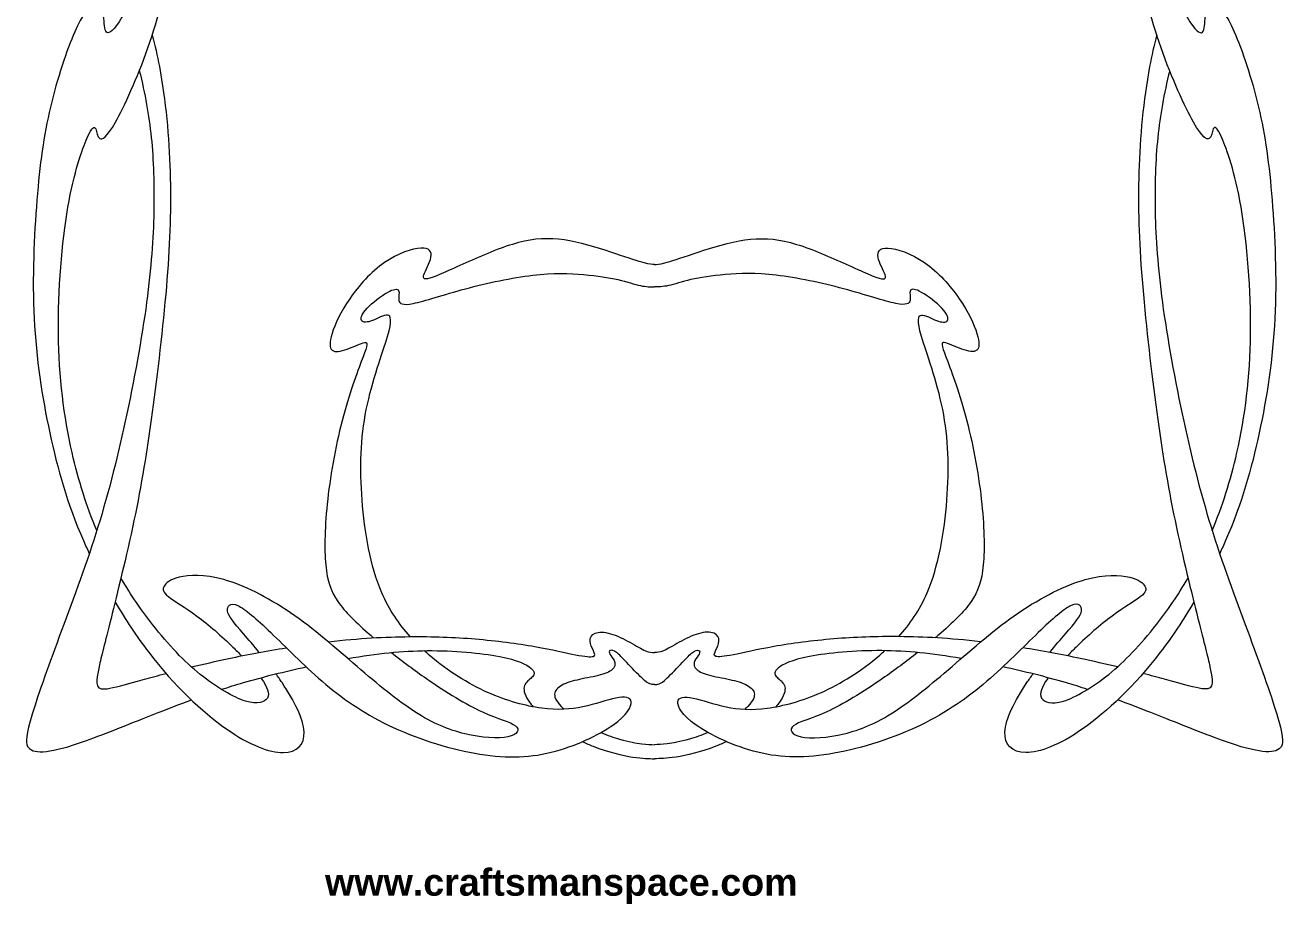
# Model space of a CAD drawing. Header units: millimetres. Extents: x -93 to 94, y -11 to 249.
# Drawn here: x -92.6 to 94.3, y -11.5 to 119 of the extents above; entities that cross this region are included whole.
import ezdxf

# ---------------------------------------------------------------- set-up
doc = ezdxf.new("R2010")
doc.units = ezdxf.units.MM
doc.header["$MEASUREMENT"] = 0
doc.layers.add('Layer 1', color=7, linetype='Continuous')

msp = doc.modelspace()

# ---------------------------------------------------------------- linework, layer by layer
at = {"layer": 'Layer 1', "lineweight": 9}
for points, knots in [([(-81.92, 43.98), (-83.41, 47.51), (-84.64, 51.37), (-85.59, 55.55), (-85.59, 55.55), (-86.8, 60.88), (-87.55, 66.74), (-87.62, 73.2), (-87.62, 73.2), (-87.7, 79.66), (-87.1, 86.72), (-86.2, 91.95), (-86.2, 91.95), (-85.3, 97.17), (-84.1, 100.55), (-83.35, 102.25), (-83.35, 102.25), (-82.59, 103.95), (-82.26, 103.97), (-82.08, 103.57), (-82.08, 103.57), (-81.9, 103.18), (-81.86, 102.37), (-81.49, 102.14), (-81.49, 102.14), (-81.13, 101.92), (-80.45, 102.28), (-79.14, 104.58), (-79.14, 104.58), (-77.84, 106.88), (-75.91, 111.12), (-74.33, 115.6), (-74.33, 115.6), (-72.74, 120.08), (-71.5, 124.81), (-70.81, 131.1), (-70.81, 131.1), (-70.11, 137.39), (-69.96, 145.25), (-70.03, 153.71), (-70.03, 153.71), (-70.09, 162.17), (-70.37, 171.24), (-71.11, 179.63), (-71.11, 179.63), (-71.84, 188.02), (-73.04, 195.72), (-74.57, 204.28), (-74.57, 204.28), (-75.64, 210.26), (-76.87, 216.66), (-77.82, 221.73)], [0, 0, 0, 0, 0.071429, 0.071429, 0.071429, 0.071429, 0.142857, 0.142857, 0.142857, 0.142857, 0.214286, 0.214286, 0.214286, 0.214286, 0.285714, 0.285714, 0.285714, 0.285714, 0.357143, 0.357143, 0.357143, 0.357143, 0.428571, 0.428571, 0.428571, 0.428571, 0.5, 0.5, 0.5, 0.5, 0.571429, 0.571429, 0.571429, 0.571429, 0.642857, 0.642857, 0.642857, 0.642857, 0.714286, 0.714286, 0.714286, 0.714286, 0.785714, 0.785714, 0.785714, 0.785714, 0.857143, 0.857143, 0.857143, 0.857143, 1, 1, 1, 1]), ([(83.7, 43.98), (85.2, 47.51), (86.43, 51.37), (87.38, 55.55), (87.38, 55.55), (88.59, 60.88), (89.34, 66.74), (89.41, 73.2), (89.41, 73.2), (89.49, 79.66), (88.89, 86.72), (87.99, 91.95), (87.99, 91.95), (87.09, 97.17), (85.89, 100.55), (85.13, 102.25), (85.13, 102.25), (84.37, 103.95), (84.05, 103.97), (83.87, 103.57), (83.87, 103.57), (83.69, 103.18), (83.65, 102.37), (83.28, 102.14), (83.28, 102.14), (82.92, 101.92), (82.24, 102.28), (80.93, 104.58), (80.93, 104.58), (79.62, 106.88), (77.7, 111.12), (76.12, 115.6), (76.12, 115.6), (74.53, 120.08), (73.29, 124.81), (72.6, 131.1), (72.6, 131.1), (71.9, 137.39), (71.75, 145.25), (71.81, 153.71), (71.81, 153.71), (71.88, 162.17), (72.16, 171.24), (72.9, 179.63), (72.9, 179.63), (73.63, 188.02), (74.83, 195.72), (76.36, 204.28), (76.36, 204.28), (77.43, 210.26), (78.66, 216.66), (79.61, 221.73)], [0, 0, 0, 0, 0.071429, 0.071429, 0.071429, 0.071429, 0.142857, 0.142857, 0.142857, 0.142857, 0.214286, 0.214286, 0.214286, 0.214286, 0.285714, 0.285714, 0.285714, 0.285714, 0.357143, 0.357143, 0.357143, 0.357143, 0.428571, 0.428571, 0.428571, 0.428571, 0.5, 0.5, 0.5, 0.5, 0.571429, 0.571429, 0.571429, 0.571429, 0.642857, 0.642857, 0.642857, 0.642857, 0.714286, 0.714286, 0.714286, 0.714286, 0.785714, 0.785714, 0.785714, 0.785714, 0.857143, 0.857143, 0.857143, 0.857143, 1, 1, 1, 1]), ([(-81.96, 214.11), (-81.08, 210.4), (-80.21, 206.49), (-79.4, 202.48), (-79.4, 202.48), (-77.04, 190.73), (-75.29, 178.2), (-74.35, 167.54), (-74.35, 167.54), (-73.41, 156.88), (-73.28, 148.11), (-73.45, 141.71), (-73.45, 141.71), (-73.62, 135.32), (-74.09, 131.29), (-75.07, 127.75), (-75.07, 127.75), (-76.05, 124.2), (-77.54, 121.13), (-78.6, 119.48), (-78.6, 119.48), (-79.66, 117.82), (-80.31, 117.59), (-80.59, 118.08), (-80.59, 118.08), (-80.86, 118.57), (-80.78, 119.79), (-80.99, 120.68), (-80.99, 120.68), (-81.21, 121.57), (-81.72, 122.12), (-82.43, 121.89), (-82.43, 121.89), (-83.13, 121.65), (-84.03, 120.63), (-85.2, 117.98), (-85.2, 117.98), (-86.36, 115.34), (-87.8, 111.08), (-88.8, 106.82), (-88.8, 106.82), (-89.81, 102.57), (-90.39, 98.31), (-90.81, 93.02), (-90.81, 93.02), (-91.24, 87.74), (-91.52, 81.43), (-91.22, 75.45), (-91.22, 75.45), (-90.92, 69.46), (-90.04, 63.82), (-88.9, 58.46), (-88.9, 58.46), (-87.75, 53.1), (-86.34, 48.02), (-83.9, 42.46), (-83.9, 42.46), (-83.62, 41.83), (-83.33, 41.19), (-83.03, 40.55)], [0, 0, 0, 0, 0.0625, 0.0625, 0.0625, 0.0625, 0.125, 0.125, 0.125, 0.125, 0.1875, 0.1875, 0.1875, 0.1875, 0.25, 0.25, 0.25, 0.25, 0.3125, 0.3125, 0.3125, 0.3125, 0.375, 0.375, 0.375, 0.375, 0.4375, 0.4375, 0.4375, 0.4375, 0.5, 0.5, 0.5, 0.5, 0.5625, 0.5625, 0.5625, 0.5625, 0.625, 0.625, 0.625, 0.625, 0.6875, 0.6875, 0.6875, 0.6875, 0.75, 0.75, 0.75, 0.75, 0.8125, 0.8125, 0.8125, 0.8125, 0.875, 0.875, 0.875, 0.875, 1, 1, 1, 1]), ([(83.75, 214.11), (82.87, 210.4), (82, 206.49), (81.19, 202.48), (81.19, 202.48), (78.83, 190.73), (77.08, 178.2), (76.14, 167.54), (76.14, 167.54), (75.2, 156.88), (75.07, 148.11), (75.24, 141.71), (75.24, 141.71), (75.41, 135.32), (75.88, 131.29), (76.86, 127.75), (76.86, 127.75), (77.84, 124.2), (79.33, 121.13), (80.39, 119.48), (80.39, 119.48), (81.45, 117.82), (82.1, 117.59), (82.37, 118.08), (82.37, 118.08), (82.65, 118.57), (82.57, 119.79), (82.78, 120.68), (82.78, 120.68), (82.99, 121.57), (83.51, 122.12), (84.21, 121.89), (84.21, 121.89), (84.92, 121.65), (85.82, 120.63), (86.99, 117.98), (86.99, 117.98), (88.15, 115.34), (89.59, 111.08), (90.59, 106.82), (90.59, 106.82), (91.6, 102.57), (92.17, 98.31), (92.6, 93.02), (92.6, 93.02), (93.03, 87.74), (93.31, 81.43), (93.01, 75.45), (93.01, 75.45), (92.71, 69.46), (91.83, 63.82), (90.69, 58.46), (90.69, 58.46), (89.54, 53.1), (88.13, 48.02), (85.69, 42.46), (85.69, 42.46), (85.41, 41.83), (85.12, 41.19), (84.82, 40.55)], [0, 0, 0, 0, 0.0625, 0.0625, 0.0625, 0.0625, 0.125, 0.125, 0.125, 0.125, 0.1875, 0.1875, 0.1875, 0.1875, 0.25, 0.25, 0.25, 0.25, 0.3125, 0.3125, 0.3125, 0.3125, 0.375, 0.375, 0.375, 0.375, 0.4375, 0.4375, 0.4375, 0.4375, 0.5, 0.5, 0.5, 0.5, 0.5625, 0.5625, 0.5625, 0.5625, 0.625, 0.625, 0.625, 0.625, 0.6875, 0.6875, 0.6875, 0.6875, 0.75, 0.75, 0.75, 0.75, 0.8125, 0.8125, 0.8125, 0.8125, 0.875, 0.875, 0.875, 0.875, 1, 1, 1, 1]), ([(-73.68, 117.51), (-73.29, 115.99), (-72.93, 114.43), (-72.63, 112.83), (-72.63, 112.83), (-71.67, 107.81), (-71.2, 102.37), (-71.04, 97.2), (-71.04, 97.2), (-70.88, 92.03), (-71.03, 87.12), (-71.5, 81.24), (-71.5, 81.24), (-71.97, 75.37), (-72.76, 68.53), (-73.55, 62.62), (-73.55, 62.62), (-74.33, 56.71), (-75.11, 51.73), (-76.19, 46.43), (-76.19, 46.43), (-77.28, 41.14), (-78.66, 35.53), (-79.63, 31.63), (-79.63, 31.63), (-80.6, 27.73), (-81.17, 25.54), (-81.52, 24.01), (-81.52, 24.01), (-81.86, 22.49), (-81.99, 21.63), (-81.87, 21.1), (-81.87, 21.1), (-81.75, 20.56), (-81.37, 20.35), (-80.4, 20.48), (-80.4, 20.48), (-79.43, 20.6), (-77.85, 21.07), (-74.81, 21.9), (-74.81, 21.9), (-73.88, 22.16), (-72.81, 22.44), (-71.64, 22.75)], [0, 0, 0, 0, 0.083333, 0.083333, 0.083333, 0.083333, 0.166667, 0.166667, 0.166667, 0.166667, 0.25, 0.25, 0.25, 0.25, 0.333333, 0.333333, 0.333333, 0.333333, 0.416667, 0.416667, 0.416667, 0.416667, 0.5, 0.5, 0.5, 0.5, 0.583333, 0.583333, 0.583333, 0.583333, 0.666667, 0.666667, 0.666667, 0.666667, 0.75, 0.75, 0.75, 0.75, 0.833333, 0.833333, 0.833333, 0.833333, 1, 1, 1, 1]), ([(75.47, 117.51), (75.08, 115.99), (74.72, 114.43), (74.42, 112.83), (74.42, 112.83), (73.46, 107.81), (72.99, 102.37), (72.83, 97.2), (72.83, 97.2), (72.67, 92.03), (72.82, 87.12), (73.29, 81.24), (73.29, 81.24), (73.76, 75.37), (74.55, 68.53), (75.34, 62.62), (75.34, 62.62), (76.12, 56.71), (76.9, 51.73), (77.98, 46.43), (77.98, 46.43), (79.06, 41.14), (80.44, 35.53), (81.42, 31.63), (81.42, 31.63), (82.39, 27.73), (82.96, 25.54), (83.31, 24.01), (83.31, 24.01), (83.65, 22.49), (83.78, 21.63), (83.66, 21.1), (83.66, 21.1), (83.54, 20.56), (83.16, 20.35), (82.19, 20.48), (82.19, 20.48), (81.21, 20.6), (79.64, 21.07), (76.6, 21.9), (76.6, 21.9), (75.67, 22.16), (74.6, 22.44), (73.43, 22.75)], [0, 0, 0, 0, 0.083333, 0.083333, 0.083333, 0.083333, 0.166667, 0.166667, 0.166667, 0.166667, 0.25, 0.25, 0.25, 0.25, 0.333333, 0.333333, 0.333333, 0.333333, 0.416667, 0.416667, 0.416667, 0.416667, 0.5, 0.5, 0.5, 0.5, 0.583333, 0.583333, 0.583333, 0.583333, 0.666667, 0.666667, 0.666667, 0.666667, 0.75, 0.75, 0.75, 0.75, 0.833333, 0.833333, 0.833333, 0.833333, 1, 1, 1, 1]), ([(-75.6, 112.22), (-75.55, 112.01), (-75.5, 111.8), (-75.45, 111.59), (-75.45, 111.59), (-74.62, 108.15), (-74.09, 105.08), (-73.77, 101.67), (-73.77, 101.67), (-73.46, 98.27), (-73.36, 94.52), (-73.47, 90.51), (-73.47, 90.51), (-73.58, 86.5), (-73.91, 82.22), (-74.66, 76.84), (-74.66, 76.84), (-75.42, 71.46), (-76.62, 64.97), (-77.93, 59.06), (-77.93, 59.06), (-79.24, 53.15), (-80.67, 47.81), (-82.37, 42.54), (-82.37, 42.54), (-84.08, 37.27), (-86.07, 32.07), (-87.82, 27.31), (-87.82, 27.31), (-89.58, 22.55), (-91.1, 18.23), (-91.83, 15.65), (-91.83, 15.65), (-92.55, 13.06), (-92.49, 12.22), (-92.03, 11.71), (-92.03, 11.71), (-91.58, 11.2), (-90.73, 11.03), (-89.41, 11.17), (-89.41, 11.17), (-88.09, 11.32), (-86.29, 11.78), (-83.46, 12.79), (-83.46, 12.79), (-80.62, 13.81), (-76.75, 15.38), (-72.82, 16.93), (-72.82, 16.93), (-71.2, 17.57), (-69.57, 18.2), (-67.88, 18.82)], [0, 0, 0, 0, 0.071429, 0.071429, 0.071429, 0.071429, 0.142857, 0.142857, 0.142857, 0.142857, 0.214286, 0.214286, 0.214286, 0.214286, 0.285714, 0.285714, 0.285714, 0.285714, 0.357143, 0.357143, 0.357143, 0.357143, 0.428571, 0.428571, 0.428571, 0.428571, 0.5, 0.5, 0.5, 0.5, 0.571429, 0.571429, 0.571429, 0.571429, 0.642857, 0.642857, 0.642857, 0.642857, 0.714286, 0.714286, 0.714286, 0.714286, 0.785714, 0.785714, 0.785714, 0.785714, 0.857143, 0.857143, 0.857143, 0.857143, 1, 1, 1, 1]), ([(77.39, 112.22), (77.34, 112.01), (77.28, 111.8), (77.24, 111.59), (77.24, 111.59), (76.41, 108.15), (75.88, 105.08), (75.56, 101.67), (75.56, 101.67), (75.24, 98.27), (75.15, 94.52), (75.26, 90.51), (75.26, 90.51), (75.37, 86.5), (75.69, 82.22), (76.45, 76.84), (76.45, 76.84), (77.21, 71.46), (78.41, 64.97), (79.72, 59.06), (79.72, 59.06), (81.03, 53.15), (82.46, 47.81), (84.16, 42.54), (84.16, 42.54), (85.87, 37.27), (87.86, 32.07), (89.61, 27.31), (89.61, 27.31), (91.37, 22.55), (92.89, 18.23), (93.61, 15.65), (93.61, 15.65), (94.34, 13.06), (94.28, 12.22), (93.82, 11.71), (93.82, 11.71), (93.37, 11.2), (92.52, 11.03), (91.2, 11.17), (91.2, 11.17), (89.88, 11.32), (88.08, 11.78), (85.25, 12.79), (85.25, 12.79), (82.41, 13.81), (78.54, 15.38), (74.61, 16.93), (74.61, 16.93), (72.99, 17.57), (71.36, 18.2), (69.67, 18.82)], [0, 0, 0, 0, 0.071429, 0.071429, 0.071429, 0.071429, 0.142857, 0.142857, 0.142857, 0.142857, 0.214286, 0.214286, 0.214286, 0.214286, 0.285714, 0.285714, 0.285714, 0.285714, 0.357143, 0.357143, 0.357143, 0.357143, 0.428571, 0.428571, 0.428571, 0.428571, 0.5, 0.5, 0.5, 0.5, 0.571429, 0.571429, 0.571429, 0.571429, 0.642857, 0.642857, 0.642857, 0.642857, 0.714286, 0.714286, 0.714286, 0.714286, 0.785714, 0.785714, 0.785714, 0.785714, 0.857143, 0.857143, 0.857143, 0.857143, 1, 1, 1, 1]), ([(0.89, 83.45), (0.55, 83.45), (0.21, 83.45), (-0.65, 83.69), (-0.65, 83.69), (-1.51, 83.92), (-2.89, 84.39), (-4.85, 85.04), (-4.85, 85.04), (-6.81, 85.7), (-9.34, 86.53), (-11.67, 86.96), (-11.67, 86.96), (-14, 87.39), (-16.11, 87.41), (-18.43, 86.91), (-18.43, 86.91), (-20.75, 86.41), (-23.26, 85.4), (-25.74, 84.31), (-25.74, 84.31), (-28.21, 83.23), (-30.65, 82.07), (-31.99, 81.58), (-31.99, 81.58), (-33.33, 81.1), (-33.56, 81.28), (-33.34, 81.92), (-33.34, 81.92), (-33.13, 82.56), (-32.45, 83.66), (-32.3, 84.51), (-32.3, 84.51), (-32.15, 85.37), (-32.53, 85.96), (-33.79, 85.9), (-33.79, 85.9), (-35.06, 85.84), (-37.22, 85.11), (-39.21, 83.73), (-39.21, 83.73), (-41.2, 82.35), (-43.02, 80.32), (-44.36, 78.37), (-44.36, 78.37), (-45.71, 76.42), (-46.57, 74.56), (-46.99, 73.22), (-46.99, 73.22), (-47.41, 71.87), (-47.38, 71.05), (-46.95, 70.72), (-46.95, 70.72), (-46.53, 70.39), (-45.72, 70.55), (-44.74, 70.9), (-44.74, 70.9), (-43.77, 71.25), (-42.64, 71.8), (-42.12, 71.87), (-42.12, 71.87), (-41.61, 71.94), (-41.72, 71.53), (-42.38, 69.76), (-42.38, 69.76), (-43.04, 67.98), (-44.26, 64.83), (-45.3, 60.99), (-45.3, 60.99), (-46.33, 57.14), (-47.17, 52.6), (-47.63, 48.63), (-47.63, 48.63), (-48.08, 44.67), (-48.15, 41.29), (-47.92, 38.85), (-47.92, 38.85), (-47.69, 36.42), (-47.16, 34.93), (-46.11, 33.41), (-46.11, 33.41), (-45.05, 31.88), (-43.47, 30.32), (-41.19, 28.36), (-41.19, 28.36), (-41.07, 28.25), (-40.94, 28.14), (-40.81, 28.03)], [0, 0, 0, 0, 0.043478, 0.043478, 0.043478, 0.043478, 0.086957, 0.086957, 0.086957, 0.086957, 0.130435, 0.130435, 0.130435, 0.130435, 0.173913, 0.173913, 0.173913, 0.173913, 0.217391, 0.217391, 0.217391, 0.217391, 0.26087, 0.26087, 0.26087, 0.26087, 0.304348, 0.304348, 0.304348, 0.304348, 0.347826, 0.347826, 0.347826, 0.347826, 0.391304, 0.391304, 0.391304, 0.391304, 0.434783, 0.434783, 0.434783, 0.434783, 0.478261, 0.478261, 0.478261, 0.478261, 0.521739, 0.521739, 0.521739, 0.521739, 0.565217, 0.565217, 0.565217, 0.565217, 0.608696, 0.608696, 0.608696, 0.608696, 0.652174, 0.652174, 0.652174, 0.652174, 0.695652, 0.695652, 0.695652, 0.695652, 0.73913, 0.73913, 0.73913, 0.73913, 0.782609, 0.782609, 0.782609, 0.782609, 0.826087, 0.826087, 0.826087, 0.826087, 0.869565, 0.869565, 0.869565, 0.869565, 0.913043, 0.913043, 0.913043, 0.913043, 1, 1, 1, 1]), ([(0.89, 83.45), (1.24, 83.45), (1.58, 83.45), (2.44, 83.69), (2.44, 83.69), (3.3, 83.92), (4.68, 84.39), (6.64, 85.04), (6.64, 85.04), (8.6, 85.7), (11.13, 86.53), (13.46, 86.96), (13.46, 86.96), (15.79, 87.39), (17.9, 87.41), (20.22, 86.91), (20.22, 86.91), (22.54, 86.41), (25.05, 85.4), (27.53, 84.31), (27.53, 84.31), (30, 83.23), (32.44, 82.07), (33.78, 81.58), (33.78, 81.58), (35.12, 81.1), (35.35, 81.28), (35.13, 81.92), (35.13, 81.92), (34.91, 82.56), (34.24, 83.66), (34.09, 84.51), (34.09, 84.51), (33.94, 85.37), (34.32, 85.96), (35.58, 85.9), (35.58, 85.9), (36.85, 85.84), (39.01, 85.11), (41, 83.73), (41, 83.73), (42.99, 82.35), (44.81, 80.32), (46.15, 78.37), (46.15, 78.37), (47.5, 76.42), (48.36, 74.56), (48.78, 73.22), (48.78, 73.22), (49.2, 71.87), (49.17, 71.05), (48.74, 70.72), (48.74, 70.72), (48.32, 70.39), (47.51, 70.55), (46.53, 70.9), (46.53, 70.9), (45.56, 71.25), (44.43, 71.8), (43.91, 71.87), (43.91, 71.87), (43.4, 71.94), (43.51, 71.53), (44.17, 69.76), (44.17, 69.76), (44.83, 67.98), (46.05, 64.83), (47.08, 60.99), (47.08, 60.99), (48.12, 57.14), (48.96, 52.6), (49.42, 48.63), (49.42, 48.63), (49.87, 44.67), (49.94, 41.29), (49.71, 38.85), (49.71, 38.85), (49.48, 36.42), (48.95, 34.93), (47.9, 33.41), (47.9, 33.41), (46.84, 31.88), (45.26, 30.32), (42.98, 28.36), (42.98, 28.36), (42.85, 28.25), (42.73, 28.14), (42.59, 28.03)], [0, 0, 0, 0, 0.043478, 0.043478, 0.043478, 0.043478, 0.086957, 0.086957, 0.086957, 0.086957, 0.130435, 0.130435, 0.130435, 0.130435, 0.173913, 0.173913, 0.173913, 0.173913, 0.217391, 0.217391, 0.217391, 0.217391, 0.26087, 0.26087, 0.26087, 0.26087, 0.304348, 0.304348, 0.304348, 0.304348, 0.347826, 0.347826, 0.347826, 0.347826, 0.391304, 0.391304, 0.391304, 0.391304, 0.434783, 0.434783, 0.434783, 0.434783, 0.478261, 0.478261, 0.478261, 0.478261, 0.521739, 0.521739, 0.521739, 0.521739, 0.565217, 0.565217, 0.565217, 0.565217, 0.608696, 0.608696, 0.608696, 0.608696, 0.652174, 0.652174, 0.652174, 0.652174, 0.695652, 0.695652, 0.695652, 0.695652, 0.73913, 0.73913, 0.73913, 0.73913, 0.782609, 0.782609, 0.782609, 0.782609, 0.826087, 0.826087, 0.826087, 0.826087, 0.869565, 0.869565, 0.869565, 0.869565, 0.913043, 0.913043, 0.913043, 0.913043, 1, 1, 1, 1]), ([(-35.38, 28.21), (-37.02, 30.03), (-38.48, 32.15), (-39.59, 34.72), (-39.59, 34.72), (-41.3, 38.7), (-42.16, 43.74), (-42.52, 48.48), (-42.52, 48.48), (-42.88, 53.22), (-42.75, 57.65), (-41.9, 61.93), (-41.9, 61.93), (-41.04, 66.21), (-39.46, 70.34), (-38.75, 72.76), (-38.75, 72.76), (-38.05, 75.18), (-38.22, 75.88), (-38.75, 75.95), (-38.75, 75.95), (-39.29, 76.01), (-40.19, 75.43), (-40.97, 75.13), (-40.97, 75.13), (-41.75, 74.84), (-42.41, 74.81), (-42.62, 75.13), (-42.62, 75.13), (-42.82, 75.46), (-42.56, 76.12), (-41.78, 76.95), (-41.78, 76.95), (-41, 77.79), (-39.69, 78.79), (-38.76, 79.32), (-38.76, 79.32), (-37.83, 79.84), (-37.28, 79.89), (-37.11, 79.57), (-37.11, 79.57), (-36.93, 79.26), (-37.15, 78.6), (-37.05, 78.12), (-37.05, 78.12), (-36.96, 77.64), (-36.55, 77.34), (-34.92, 77.67), (-34.92, 77.67), (-33.3, 78), (-30.45, 78.97), (-27.19, 79.84), (-27.19, 79.84), (-23.92, 80.72), (-20.24, 81.51), (-17.18, 81.86), (-17.18, 81.86), (-14.12, 82.22), (-11.69, 82.13), (-9.63, 81.96), (-9.63, 81.96), (-7.58, 81.79), (-5.91, 81.53), (-4.53, 81.21), (-4.53, 81.21), (-3.14, 80.89), (-2.05, 80.51), (-1.19, 80.32), (-1.19, 80.32), (-0.33, 80.13), (0.28, 80.14), (0.89, 80.14)], [0, 0, 0, 0, 0.052632, 0.052632, 0.052632, 0.052632, 0.105263, 0.105263, 0.105263, 0.105263, 0.157895, 0.157895, 0.157895, 0.157895, 0.210526, 0.210526, 0.210526, 0.210526, 0.263158, 0.263158, 0.263158, 0.263158, 0.315789, 0.315789, 0.315789, 0.315789, 0.368421, 0.368421, 0.368421, 0.368421, 0.421053, 0.421053, 0.421053, 0.421053, 0.473684, 0.473684, 0.473684, 0.473684, 0.526316, 0.526316, 0.526316, 0.526316, 0.578947, 0.578947, 0.578947, 0.578947, 0.631579, 0.631579, 0.631579, 0.631579, 0.684211, 0.684211, 0.684211, 0.684211, 0.736842, 0.736842, 0.736842, 0.736842, 0.789474, 0.789474, 0.789474, 0.789474, 0.842105, 0.842105, 0.842105, 0.842105, 0.894737, 0.894737, 0.894737, 0.894737, 1, 1, 1, 1]), ([(37.17, 28.21), (38.81, 30.03), (40.27, 32.15), (41.38, 34.72), (41.38, 34.72), (43.09, 38.7), (43.94, 43.74), (44.31, 48.48), (44.31, 48.48), (44.67, 53.22), (44.54, 57.65), (43.69, 61.93), (43.69, 61.93), (42.83, 66.21), (41.25, 70.34), (40.54, 72.76), (40.54, 72.76), (39.84, 75.18), (40.01, 75.88), (40.54, 75.95), (40.54, 75.95), (41.08, 76.01), (41.98, 75.43), (42.76, 75.13), (42.76, 75.13), (43.54, 74.84), (44.2, 74.81), (44.4, 75.13), (44.4, 75.13), (44.61, 75.46), (44.35, 76.12), (43.57, 76.95), (43.57, 76.95), (42.79, 77.79), (41.48, 78.79), (40.55, 79.32), (40.55, 79.32), (39.62, 79.84), (39.07, 79.89), (38.89, 79.57), (38.89, 79.57), (38.72, 79.26), (38.94, 78.6), (38.84, 78.12), (38.84, 78.12), (38.75, 77.64), (38.34, 77.34), (36.71, 77.67), (36.71, 77.67), (35.09, 78), (32.24, 78.97), (28.98, 79.84), (28.98, 79.84), (25.71, 80.72), (22.03, 81.51), (18.97, 81.86), (18.97, 81.86), (15.91, 82.22), (13.47, 82.13), (11.42, 81.96), (11.42, 81.96), (9.37, 81.79), (7.7, 81.53), (6.31, 81.21), (6.31, 81.21), (4.93, 80.89), (3.83, 80.51), (2.98, 80.32), (2.98, 80.32), (2.12, 80.13), (1.51, 80.14), (0.89, 80.14)], [0, 0, 0, 0, 0.052632, 0.052632, 0.052632, 0.052632, 0.105263, 0.105263, 0.105263, 0.105263, 0.157895, 0.157895, 0.157895, 0.157895, 0.210526, 0.210526, 0.210526, 0.210526, 0.263158, 0.263158, 0.263158, 0.263158, 0.315789, 0.315789, 0.315789, 0.315789, 0.368421, 0.368421, 0.368421, 0.368421, 0.421053, 0.421053, 0.421053, 0.421053, 0.473684, 0.473684, 0.473684, 0.473684, 0.526316, 0.526316, 0.526316, 0.526316, 0.578947, 0.578947, 0.578947, 0.578947, 0.631579, 0.631579, 0.631579, 0.631579, 0.684211, 0.684211, 0.684211, 0.684211, 0.736842, 0.736842, 0.736842, 0.736842, 0.789474, 0.789474, 0.789474, 0.789474, 0.842105, 0.842105, 0.842105, 0.842105, 0.894737, 0.894737, 0.894737, 0.894737, 1, 1, 1, 1]), ([(-38.16, 25.86), (-36.53, 24.56), (-34.75, 23.22), (-32.98, 21.99), (-32.98, 21.99), (-30.01, 19.92), (-27.06, 18.15), (-24.67, 17.05), (-24.67, 17.05), (-22.29, 15.96), (-20.47, 15.56), (-19.75, 14.98), (-19.75, 14.98), (-19.04, 14.4), (-19.42, 13.65), (-20.86, 13.35), (-20.86, 13.35), (-22.31, 13.05), (-24.81, 13.2), (-27.25, 13.78), (-27.25, 13.78), (-29.69, 14.36), (-32.07, 15.36), (-34.69, 17.05), (-34.69, 17.05), (-37.31, 18.74), (-40.18, 21.12), (-43.28, 23.78), (-43.28, 23.78), (-46.38, 26.45), (-49.72, 29.4), (-53.16, 31.75), (-53.16, 31.75), (-56.61, 34.11), (-60.16, 35.86), (-63.07, 36.68), (-63.07, 36.68), (-65.98, 37.49), (-68.25, 37.36), (-69.67, 37.03), (-69.67, 37.03), (-71.1, 36.7), (-71.67, 36.16), (-71.93, 35.69), (-71.93, 35.69), (-72.19, 35.22), (-72.12, 34.81), (-71.28, 34.15), (-71.28, 34.15), (-70.43, 33.49), (-68.81, 32.57), (-67.05, 31.27), (-67.05, 31.27), (-65.3, 29.98), (-63.41, 28.31), (-61.7, 26.64), (-61.7, 26.64), (-61.26, 26.21), (-60.83, 25.78), (-60.42, 25.36)], [0, 0, 0, 0, 0.0625, 0.0625, 0.0625, 0.0625, 0.125, 0.125, 0.125, 0.125, 0.1875, 0.1875, 0.1875, 0.1875, 0.25, 0.25, 0.25, 0.25, 0.3125, 0.3125, 0.3125, 0.3125, 0.375, 0.375, 0.375, 0.375, 0.4375, 0.4375, 0.4375, 0.4375, 0.5, 0.5, 0.5, 0.5, 0.5625, 0.5625, 0.5625, 0.5625, 0.625, 0.625, 0.625, 0.625, 0.6875, 0.6875, 0.6875, 0.6875, 0.75, 0.75, 0.75, 0.75, 0.8125, 0.8125, 0.8125, 0.8125, 0.875, 0.875, 0.875, 0.875, 1, 1, 1, 1]), ([(39.95, 25.86), (38.32, 24.56), (36.54, 23.22), (34.77, 21.99), (34.77, 21.99), (31.8, 19.92), (28.85, 18.15), (26.46, 17.05), (26.46, 17.05), (24.08, 15.96), (22.26, 15.56), (21.54, 14.98), (21.54, 14.98), (20.82, 14.4), (21.21, 13.65), (22.65, 13.35), (22.65, 13.35), (24.1, 13.05), (26.6, 13.2), (29.04, 13.78), (29.04, 13.78), (31.48, 14.36), (33.86, 15.36), (36.48, 17.05), (36.48, 17.05), (39.1, 18.74), (41.97, 21.12), (45.07, 23.78), (45.07, 23.78), (48.17, 26.45), (51.51, 29.4), (54.95, 31.75), (54.95, 31.75), (58.4, 34.11), (61.95, 35.86), (64.86, 36.68), (64.86, 36.68), (67.77, 37.49), (70.04, 37.36), (71.46, 37.03), (71.46, 37.03), (72.88, 36.7), (73.46, 36.16), (73.72, 35.69), (73.72, 35.69), (73.98, 35.22), (73.91, 34.81), (73.07, 34.15), (73.07, 34.15), (72.22, 33.49), (70.6, 32.57), (68.84, 31.27), (68.84, 31.27), (67.09, 29.98), (65.2, 28.31), (63.49, 26.64), (63.49, 26.64), (63.05, 26.21), (62.62, 25.78), (62.21, 25.36)], [0, 0, 0, 0, 0.0625, 0.0625, 0.0625, 0.0625, 0.125, 0.125, 0.125, 0.125, 0.1875, 0.1875, 0.1875, 0.1875, 0.25, 0.25, 0.25, 0.25, 0.3125, 0.3125, 0.3125, 0.3125, 0.375, 0.375, 0.375, 0.375, 0.4375, 0.4375, 0.4375, 0.4375, 0.5, 0.5, 0.5, 0.5, 0.5625, 0.5625, 0.5625, 0.5625, 0.625, 0.625, 0.625, 0.625, 0.6875, 0.6875, 0.6875, 0.6875, 0.75, 0.75, 0.75, 0.75, 0.8125, 0.8125, 0.8125, 0.8125, 0.875, 0.875, 0.875, 0.875, 1, 1, 1, 1]), ([(-57.58, 22.1), (-57.56, 22.06), (-57.53, 22.03), (-57.51, 22), (-57.51, 22), (-56.57, 20.69), (-56.22, 19.75), (-56.59, 19.1), (-56.59, 19.1), (-56.95, 18.45), (-58.02, 18.08), (-59.82, 18.64), (-59.82, 18.64), (-61.62, 19.19), (-64.14, 20.67), (-66.55, 22.61), (-66.55, 22.61), (-68.96, 24.54), (-71.25, 26.94), (-73.64, 30.02), (-73.64, 30.02), (-75.21, 32.04), (-76.82, 34.34), (-78.33, 36.9)], [0, 0, 0, 0, 0.142857, 0.142857, 0.142857, 0.142857, 0.285714, 0.285714, 0.285714, 0.285714, 0.428571, 0.428571, 0.428571, 0.428571, 0.571429, 0.571429, 0.571429, 0.571429, 0.714286, 0.714286, 0.714286, 0.714286, 1, 1, 1, 1]), ([(59.37, 22.1), (59.35, 22.06), (59.32, 22.03), (59.3, 22), (59.3, 22), (58.36, 20.69), (58.01, 19.75), (58.38, 19.1), (58.38, 19.1), (58.74, 18.45), (59.81, 18.08), (61.61, 18.64), (61.61, 18.64), (63.41, 19.19), (65.93, 20.67), (68.34, 22.61), (68.34, 22.61), (70.74, 24.54), (73.03, 26.94), (75.43, 30.02), (75.43, 30.02), (77, 32.04), (78.61, 34.34), (80.12, 36.9)], [0, 0, 0, 0, 0.142857, 0.142857, 0.142857, 0.142857, 0.285714, 0.285714, 0.285714, 0.285714, 0.428571, 0.428571, 0.428571, 0.428571, 0.571429, 0.571429, 0.571429, 0.571429, 0.714286, 0.714286, 0.714286, 0.714286, 1, 1, 1, 1]), ([(-79.2, 33.34), (-77.65, 30.72), (-75.96, 28.18), (-74.2, 25.88), (-74.2, 25.88), (-70.4, 20.91), (-66.27, 17.04), (-62.74, 14.56), (-62.74, 14.56), (-59.21, 12.08), (-56.28, 10.99), (-54.23, 11.01), (-54.23, 11.01), (-52.19, 11.03), (-51.04, 12.16), (-51.13, 14.08), (-51.13, 14.08), (-51.23, 15.99), (-52.58, 18.69), (-54.41, 21.38), (-54.41, 21.38), (-54.7, 21.82), (-55.01, 22.25), (-55.32, 22.68)], [0, 0, 0, 0, 0.142857, 0.142857, 0.142857, 0.142857, 0.285714, 0.285714, 0.285714, 0.285714, 0.428571, 0.428571, 0.428571, 0.428571, 0.571429, 0.571429, 0.571429, 0.571429, 0.714286, 0.714286, 0.714286, 0.714286, 1, 1, 1, 1]), ([(-57.8, 25.86), (-58.64, 26.89), (-59.43, 27.82), (-60.09, 28.58), (-60.09, 28.58), (-61.63, 30.39), (-62.4, 31.31), (-62.51, 32.04), (-62.51, 32.04), (-62.63, 32.77), (-62.1, 33.3), (-61, 32.83), (-61, 32.83), (-59.89, 32.36), (-58.22, 30.88), (-56.07, 28.8), (-56.07, 28.8), (-53.92, 26.71), (-51.29, 24.02), (-48.45, 21.58), (-48.45, 21.58), (-45.6, 19.14), (-42.54, 16.96), (-38.64, 15.08), (-38.64, 15.08), (-34.73, 13.21), (-29.98, 11.65), (-25.8, 10.89), (-25.8, 10.89), (-21.61, 10.13), (-18, 10.17), (-14.45, 11.04), (-14.45, 11.04), (-10.89, 11.91), (-7.41, 13.6), (-5.3, 15.08), (-5.3, 15.08), (-3.19, 16.57), (-2.46, 17.85), (-2.55, 18.55), (-2.55, 18.55), (-2.63, 19.24), (-3.53, 19.35), (-4.85, 19.08), (-4.85, 19.08), (-6.16, 18.82), (-7.9, 18.17), (-9.73, 17.79), (-9.73, 17.79), (-11.56, 17.4), (-13.48, 17.28), (-15.85, 17.59), (-15.85, 17.59), (-18.21, 17.9), (-21.01, 18.65), (-23.9, 19.94), (-23.9, 19.94), (-26.79, 21.23), (-29.77, 23.08), (-32.54, 25.45), (-32.54, 25.45), (-32.79, 25.67), (-33.05, 25.9), (-33.3, 26.13)], [0, 0, 0, 0, 0.058824, 0.058824, 0.058824, 0.058824, 0.117647, 0.117647, 0.117647, 0.117647, 0.176471, 0.176471, 0.176471, 0.176471, 0.235294, 0.235294, 0.235294, 0.235294, 0.294118, 0.294118, 0.294118, 0.294118, 0.352941, 0.352941, 0.352941, 0.352941, 0.411765, 0.411765, 0.411765, 0.411765, 0.470588, 0.470588, 0.470588, 0.470588, 0.529412, 0.529412, 0.529412, 0.529412, 0.588235, 0.588235, 0.588235, 0.588235, 0.647059, 0.647059, 0.647059, 0.647059, 0.705882, 0.705882, 0.705882, 0.705882, 0.764706, 0.764706, 0.764706, 0.764706, 0.823529, 0.823529, 0.823529, 0.823529, 0.882353, 0.882353, 0.882353, 0.882353, 1, 1, 1, 1]), ([(59.59, 25.86), (60.43, 26.89), (61.22, 27.82), (61.88, 28.58), (61.88, 28.58), (63.42, 30.39), (64.19, 31.31), (64.3, 32.04), (64.3, 32.04), (64.42, 32.77), (63.89, 33.3), (62.78, 32.83), (62.78, 32.83), (61.68, 32.36), (60.01, 30.88), (57.86, 28.8), (57.86, 28.8), (55.71, 26.71), (53.08, 24.02), (50.24, 21.58), (50.24, 21.58), (47.39, 19.14), (44.33, 16.96), (40.42, 15.08), (40.42, 15.08), (36.52, 13.21), (31.77, 11.65), (27.59, 10.89), (27.59, 10.89), (23.4, 10.13), (19.79, 10.17), (16.23, 11.04), (16.23, 11.04), (12.68, 11.91), (9.2, 13.6), (7.09, 15.08), (7.09, 15.08), (4.98, 16.57), (4.25, 17.85), (4.34, 18.55), (4.34, 18.55), (4.42, 19.24), (5.32, 19.35), (6.64, 19.08), (6.64, 19.08), (7.95, 18.82), (9.69, 18.17), (11.52, 17.79), (11.52, 17.79), (13.35, 17.4), (15.27, 17.28), (17.64, 17.59), (17.64, 17.59), (20, 17.9), (22.8, 18.65), (25.69, 19.94), (25.69, 19.94), (28.58, 21.23), (31.56, 23.08), (34.33, 25.45), (34.33, 25.45), (34.58, 25.67), (34.84, 25.9), (35.09, 26.13)], [0, 0, 0, 0, 0.058824, 0.058824, 0.058824, 0.058824, 0.117647, 0.117647, 0.117647, 0.117647, 0.176471, 0.176471, 0.176471, 0.176471, 0.235294, 0.235294, 0.235294, 0.235294, 0.294118, 0.294118, 0.294118, 0.294118, 0.352941, 0.352941, 0.352941, 0.352941, 0.411765, 0.411765, 0.411765, 0.411765, 0.470588, 0.470588, 0.470588, 0.470588, 0.529412, 0.529412, 0.529412, 0.529412, 0.588235, 0.588235, 0.588235, 0.588235, 0.647059, 0.647059, 0.647059, 0.647059, 0.705882, 0.705882, 0.705882, 0.705882, 0.764706, 0.764706, 0.764706, 0.764706, 0.823529, 0.823529, 0.823529, 0.823529, 0.882353, 0.882353, 0.882353, 0.882353, 1, 1, 1, 1]), ([(80.99, 33.34), (79.44, 30.72), (77.75, 28.18), (75.99, 25.88), (75.99, 25.88), (72.19, 20.91), (68.06, 17.04), (64.53, 14.56), (64.53, 14.56), (61, 12.08), (58.07, 10.99), (56.02, 11.01), (56.02, 11.01), (53.98, 11.03), (52.82, 12.16), (52.92, 14.08), (52.92, 14.08), (53.02, 15.99), (54.37, 18.69), (56.19, 21.38), (56.19, 21.38), (56.49, 21.82), (56.8, 22.25), (57.11, 22.68)], [0, 0, 0, 0, 0.142857, 0.142857, 0.142857, 0.142857, 0.285714, 0.285714, 0.285714, 0.285714, 0.428571, 0.428571, 0.428571, 0.428571, 0.571429, 0.571429, 0.571429, 0.571429, 0.714286, 0.714286, 0.714286, 0.714286, 1, 1, 1, 1]), ([(-47.56, 27.44), (-47.54, 27.44), (-47.52, 27.44), (-47.51, 27.45), (-47.51, 27.45), (-42.91, 27.99), (-39.04, 28.17), (-35.52, 28.21), (-35.52, 28.21), (-32.01, 28.24), (-28.85, 28.14), (-25.71, 27.87), (-25.71, 27.87), (-22.56, 27.61), (-19.43, 27.19), (-16.85, 26.74), (-16.85, 26.74), (-14.27, 26.29), (-12.25, 25.79), (-10.83, 25.51), (-10.83, 25.51), (-9.4, 25.24), (-8.58, 25.17), (-8.22, 25.28), (-8.22, 25.28), (-7.86, 25.4), (-7.97, 25.69), (-8.17, 26.1), (-8.17, 26.1), (-8.36, 26.52), (-8.65, 27.07), (-8.68, 27.56), (-8.68, 27.56), (-8.71, 28.06), (-8.47, 28.51), (-7.94, 28.72), (-7.94, 28.72), (-7.4, 28.94), (-6.57, 28.92), (-5.64, 28.65), (-5.64, 28.65), (-4.71, 28.38), (-3.68, 27.87), (-2.76, 27.37), (-2.76, 27.37), (-1.85, 26.86), (-1.05, 26.37), (-0.46, 26.12), (-0.46, 26.12), (0.14, 25.87), (0.51, 25.86), (0.89, 25.85)], [0, 0, 0, 0, 0.071429, 0.071429, 0.071429, 0.071429, 0.142857, 0.142857, 0.142857, 0.142857, 0.214286, 0.214286, 0.214286, 0.214286, 0.285714, 0.285714, 0.285714, 0.285714, 0.357143, 0.357143, 0.357143, 0.357143, 0.428571, 0.428571, 0.428571, 0.428571, 0.5, 0.5, 0.5, 0.5, 0.571429, 0.571429, 0.571429, 0.571429, 0.642857, 0.642857, 0.642857, 0.642857, 0.714286, 0.714286, 0.714286, 0.714286, 0.785714, 0.785714, 0.785714, 0.785714, 0.857143, 0.857143, 0.857143, 0.857143, 1, 1, 1, 1]), ([(49.35, 27.44), (49.33, 27.44), (49.31, 27.44), (49.3, 27.45), (49.3, 27.45), (44.7, 27.99), (40.83, 28.17), (37.31, 28.21), (37.31, 28.21), (33.8, 28.24), (30.64, 28.14), (27.5, 27.87), (27.5, 27.87), (24.35, 27.61), (21.22, 27.19), (18.64, 26.74), (18.64, 26.74), (16.06, 26.29), (14.04, 25.79), (12.61, 25.51), (12.61, 25.51), (11.19, 25.24), (10.37, 25.17), (10.01, 25.28), (10.01, 25.28), (9.65, 25.4), (9.76, 25.69), (9.96, 26.1), (9.96, 26.1), (10.15, 26.52), (10.44, 27.07), (10.47, 27.56), (10.47, 27.56), (10.5, 28.06), (10.26, 28.51), (9.73, 28.72), (9.73, 28.72), (9.19, 28.94), (8.36, 28.92), (7.43, 28.65), (7.43, 28.65), (6.5, 28.38), (5.47, 27.87), (4.55, 27.37), (4.55, 27.37), (3.64, 26.86), (2.84, 26.37), (2.25, 26.12), (2.25, 26.12), (1.65, 25.87), (1.27, 25.86), (0.89, 25.85)], [0, 0, 0, 0, 0.071429, 0.071429, 0.071429, 0.071429, 0.142857, 0.142857, 0.142857, 0.142857, 0.214286, 0.214286, 0.214286, 0.214286, 0.285714, 0.285714, 0.285714, 0.285714, 0.357143, 0.357143, 0.357143, 0.357143, 0.428571, 0.428571, 0.428571, 0.428571, 0.5, 0.5, 0.5, 0.5, 0.571429, 0.571429, 0.571429, 0.571429, 0.642857, 0.642857, 0.642857, 0.642857, 0.714286, 0.714286, 0.714286, 0.714286, 0.785714, 0.785714, 0.785714, 0.785714, 0.857143, 0.857143, 0.857143, 0.857143, 1, 1, 1, 1]), ([(-67.85, 23.71), (-66.11, 24.13), (-64.25, 24.56), (-62.33, 24.96), (-62.33, 24.96), (-59.55, 25.55), (-56.63, 26.1), (-53.79, 26.56)], [0, 0, 0, 0, 0.333333, 0.333333, 0.333333, 0.333333, 1, 1, 1, 1]), ([(0.89, 21.11), (0.68, 21.11), (0.46, 21.11), (0.19, 21.21), (0.19, 21.21), (-0.07, 21.3), (-0.38, 21.5), (-1, 22.08), (-1, 22.08), (-1.61, 22.65), (-2.52, 23.62), (-3.21, 24.35), (-3.21, 24.35), (-3.9, 25.08), (-4.36, 25.57), (-4.75, 25.86), (-4.75, 25.86), (-5.15, 26.15), (-5.48, 26.23), (-5.66, 26.17), (-5.66, 26.17), (-5.84, 26.1), (-5.87, 25.89), (-5.73, 25.62), (-5.73, 25.62), (-5.59, 25.34), (-5.28, 25), (-5.11, 24.65), (-5.11, 24.65), (-4.94, 24.3), (-4.9, 23.94), (-5.15, 23.59), (-5.15, 23.59), (-5.4, 23.24), (-5.93, 22.9), (-6.77, 22.63), (-6.77, 22.63), (-7.62, 22.36), (-8.79, 22.16), (-9.84, 21.94), (-9.84, 21.94), (-10.9, 21.72), (-11.85, 21.48), (-12.56, 21.14), (-12.56, 21.14), (-13.28, 20.81), (-13.77, 20.37), (-13.9, 19.86), (-13.9, 19.86), (-14.03, 19.34), (-13.82, 18.73), (-12.95, 17.85), (-12.95, 17.85), (-12.82, 17.71), (-12.68, 17.57), (-12.52, 17.43)], [0, 0, 0, 0, 0.066667, 0.066667, 0.066667, 0.066667, 0.133333, 0.133333, 0.133333, 0.133333, 0.2, 0.2, 0.2, 0.2, 0.266667, 0.266667, 0.266667, 0.266667, 0.333333, 0.333333, 0.333333, 0.333333, 0.4, 0.4, 0.4, 0.4, 0.466667, 0.466667, 0.466667, 0.466667, 0.533333, 0.533333, 0.533333, 0.533333, 0.6, 0.6, 0.6, 0.6, 0.666667, 0.666667, 0.666667, 0.666667, 0.733333, 0.733333, 0.733333, 0.733333, 0.8, 0.8, 0.8, 0.8, 0.866667, 0.866667, 0.866667, 0.866667, 1, 1, 1, 1]), ([(0.89, 21.11), (1.11, 21.11), (1.33, 21.11), (1.6, 21.21), (1.6, 21.21), (1.86, 21.3), (2.17, 21.5), (2.78, 22.08), (2.78, 22.08), (3.4, 22.65), (4.31, 23.62), (5, 24.35), (5, 24.35), (5.69, 25.08), (6.15, 25.57), (6.54, 25.86), (6.54, 25.86), (6.94, 26.15), (7.27, 26.23), (7.45, 26.17), (7.45, 26.17), (7.63, 26.1), (7.66, 25.89), (7.52, 25.62), (7.52, 25.62), (7.38, 25.34), (7.07, 25), (6.9, 24.65), (6.9, 24.65), (6.73, 24.3), (6.69, 23.94), (6.94, 23.59), (6.94, 23.59), (7.18, 23.24), (7.71, 22.9), (8.56, 22.63), (8.56, 22.63), (9.41, 22.36), (10.58, 22.16), (11.63, 21.94), (11.63, 21.94), (12.69, 21.72), (13.64, 21.48), (14.35, 21.14), (14.35, 21.14), (15.07, 20.81), (15.56, 20.37), (15.69, 19.86), (15.69, 19.86), (15.82, 19.34), (15.6, 18.73), (14.74, 17.85), (14.74, 17.85), (14.61, 17.71), (14.47, 17.57), (14.31, 17.43)], [0, 0, 0, 0, 0.066667, 0.066667, 0.066667, 0.066667, 0.133333, 0.133333, 0.133333, 0.133333, 0.2, 0.2, 0.2, 0.2, 0.266667, 0.266667, 0.266667, 0.266667, 0.333333, 0.333333, 0.333333, 0.333333, 0.4, 0.4, 0.4, 0.4, 0.466667, 0.466667, 0.466667, 0.466667, 0.533333, 0.533333, 0.533333, 0.533333, 0.6, 0.6, 0.6, 0.6, 0.666667, 0.666667, 0.666667, 0.666667, 0.733333, 0.733333, 0.733333, 0.733333, 0.8, 0.8, 0.8, 0.8, 0.866667, 0.866667, 0.866667, 0.866667, 1, 1, 1, 1]), ([(69.64, 23.71), (67.9, 24.13), (66.04, 24.56), (64.12, 24.96), (64.12, 24.96), (61.34, 25.55), (58.42, 26.1), (55.58, 26.56)], [0, 0, 0, 0, 0.333333, 0.333333, 0.333333, 0.333333, 1, 1, 1, 1]), ([(-44.64, 24.96), (-40.26, 25.72), (-36.62, 26.1), (-32.85, 26.13), (-32.85, 26.13), (-28.91, 26.16), (-24.83, 25.79), (-22.13, 25.27), (-22.13, 25.27), (-19.43, 24.74), (-18.1, 24.06), (-17.46, 23.54), (-17.46, 23.54), (-16.83, 23.01), (-16.88, 22.65), (-17.18, 22.3), (-17.18, 22.3), (-17.48, 21.95), (-18.03, 21.62), (-18.3, 21.14), (-18.3, 21.14), (-18.58, 20.67), (-18.59, 20.05), (-18.04, 19.08), (-18.04, 19.08), (-17.82, 18.7), (-17.52, 18.26), (-17.12, 17.79)], [0, 0, 0, 0, 0.125, 0.125, 0.125, 0.125, 0.25, 0.25, 0.25, 0.25, 0.375, 0.375, 0.375, 0.375, 0.5, 0.5, 0.5, 0.5, 0.625, 0.625, 0.625, 0.625, 0.75, 0.75, 0.75, 0.75, 1, 1, 1, 1]), ([(46.43, 24.96), (42.05, 25.72), (38.41, 26.1), (34.64, 26.13), (34.64, 26.13), (30.7, 26.16), (26.62, 25.79), (23.92, 25.27), (23.92, 25.27), (21.22, 24.74), (19.89, 24.06), (19.25, 23.54), (19.25, 23.54), (18.62, 23.01), (18.67, 22.65), (18.97, 22.3), (18.97, 22.3), (19.27, 21.95), (19.81, 21.62), (20.09, 21.14), (20.09, 21.14), (20.37, 20.67), (20.38, 20.05), (19.83, 19.08), (19.83, 19.08), (19.61, 18.7), (19.31, 18.26), (18.91, 17.79)], [0, 0, 0, 0, 0.125, 0.125, 0.125, 0.125, 0.25, 0.25, 0.25, 0.25, 0.375, 0.375, 0.375, 0.375, 0.5, 0.5, 0.5, 0.5, 0.625, 0.625, 0.625, 0.625, 0.75, 0.75, 0.75, 0.75, 1, 1, 1, 1]), ([(-63.4, 20.38), (-62.36, 20.72), (-61.27, 21.05), (-60.15, 21.38), (-60.15, 21.38), (-57.21, 22.24), (-53.99, 23.04), (-50.85, 23.73)], [0, 0, 0, 0, 0.333333, 0.333333, 0.333333, 0.333333, 1, 1, 1, 1]), ([(65.19, 20.38), (64.15, 20.72), (63.06, 21.05), (61.94, 21.38), (61.94, 21.38), (59, 22.24), (55.78, 23.04), (52.64, 23.73)], [0, 0, 0, 0, 0.333333, 0.333333, 0.333333, 0.333333, 1, 1, 1, 1]), ([(-7.07, 13.97), (-6.08, 13.56), (-5.12, 13.23), (-4.28, 12.99), (-4.28, 12.99), (-2.89, 12.59), (-1.81, 12.4), (-1, 12.3), (-1, 12.3), (-0.19, 12.2), (0.35, 12.18), (0.89, 12.16)], [0, 0, 0, 0, 0.25, 0.25, 0.25, 0.25, 0.5, 0.5, 0.5, 0.5, 1, 1, 1, 1]), ([(8.86, 13.97), (7.87, 13.56), (6.91, 13.23), (6.07, 12.99), (6.07, 12.99), (4.68, 12.59), (3.6, 12.4), (2.79, 12.3), (2.79, 12.3), (1.97, 12.2), (1.43, 12.18), (0.89, 12.16)], [0, 0, 0, 0, 0.25, 0.25, 0.25, 0.25, 0.5, 0.5, 0.5, 0.5, 1, 1, 1, 1]), ([(-9.81, 12.62), (-9.28, 12.37), (-8.75, 12.14), (-8.23, 11.93), (-8.23, 11.93), (-5.96, 11.04), (-3.81, 10.58), (-2.31, 10.34), (-2.31, 10.34), (-0.81, 10.11), (0.04, 10.1), (0.89, 10.09)], [0, 0, 0, 0, 0.25, 0.25, 0.25, 0.25, 0.5, 0.5, 0.5, 0.5, 1, 1, 1, 1]), ([(11.6, 12.62), (11.07, 12.37), (10.54, 12.14), (10.01, 11.93), (10.01, 11.93), (7.75, 11.04), (5.6, 10.58), (4.1, 10.34), (4.1, 10.34), (2.6, 10.11), (1.74, 10.1), (0.89, 10.09)], [0, 0, 0, 0, 0.25, 0.25, 0.25, 0.25, 0.5, 0.5, 0.5, 0.5, 1, 1, 1, 1])]:
    msp.add_open_spline(points, degree=3, knots=knots, dxfattribs=at)

# ---------------------------------------------------------------- texts
at = {"insert": (-48.03, -6.25), "char_height": 4, "width": 97.6694, "attachment_point": 1}
msp.add_mtext('{\\fArial|b1|i0|c0|p34;www.craftsmanspace.com}', dxfattribs=at)

doc.saveas('drawing.dxf')
